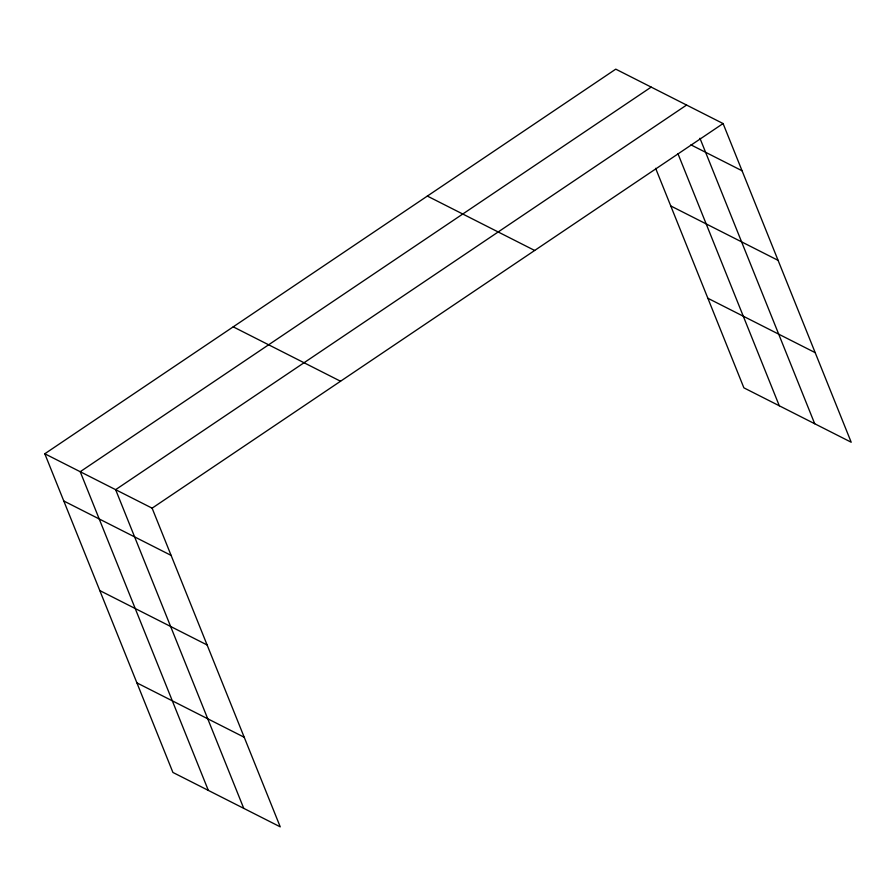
<?xml version="1.0" encoding="UTF-8"?>
<svg xmlns="http://www.w3.org/2000/svg" width="896" height="896" viewBox="0 0 896 896"><rect width="100%" height="100%" fill="white"/><g stroke="black" fill="none" stroke-linecap="round" stroke-linejoin="round"><path stroke-width="1.34" d="M44.8 453.768L152.118 508.166L280.235 826.851L172.917 772.453L44.8 453.768L615.765 69.149L723.083 123.547L851.2 442.232L743.882 387.834L655.626 168.314M651.179 87.102L80.214 471.71L208.331 790.406M686.594 105.045L115.629 489.664L243.746 808.36M152.118 508.166L723.083 123.547M690.928 144.85L742.078 170.778M670.768 205.957L778.086 260.355M707.862 298.256L815.192 352.654M427.347 196.067L534.666 250.466M233.218 326.838L340.536 381.237M63.784 500.998L171.114 555.397M99.803 590.576L207.122 644.974M136.898 682.875L244.227 737.274M699.944 138.242L814.71 423.741M677.992 153.798L779.296 405.787"/></g></svg>
